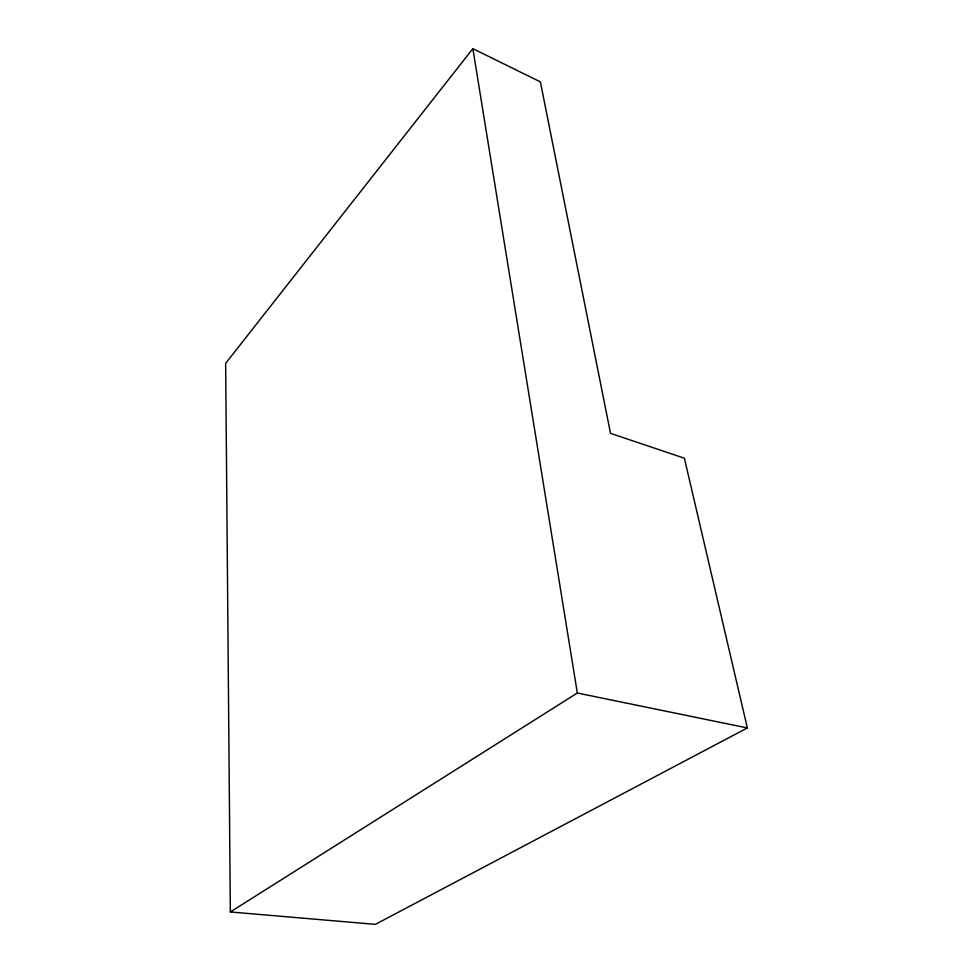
<?xml version="1.0" encoding="UTF-8"?>
<svg xmlns="http://www.w3.org/2000/svg" width="973" height="973" viewBox="0 0 973 973"><rect width="100%" height="100%" fill="white"/><g stroke="black" fill="none" stroke-linecap="round" stroke-linejoin="round"><path stroke-width="1.46" d="M472.854 48.65L225.651 363.343L230.346 911.969L375.408 924.35L747.349 727.95L684.384 458.21L610.521 433.362L540.38 81.878L472.854 48.65L577.33 693.007L230.346 911.969M577.33 693.007L747.349 727.95"/></g></svg>
